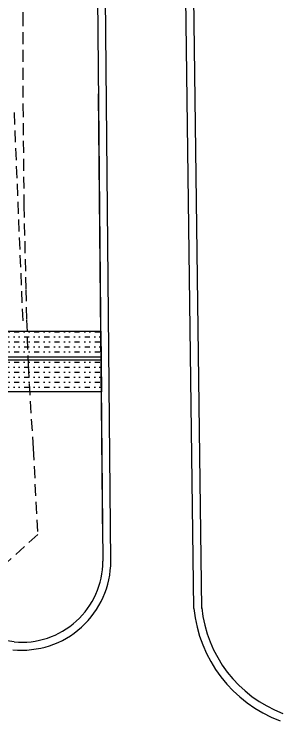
# Model space of a CAD drawing. Extents: x 233 to 569, y -241 to -74.
# Drawn here: x 309.83 to 326.74, y -211.07 to -166.55 of the extents above; entities that cross this region are included whole.
import ezdxf

# ---------------------------------------------------------------- set-up
doc = ezdxf.new("R2010")
doc.units = 0
doc.header["$MEASUREMENT"] = 0
doc.linetypes.add('TRAZOS', pattern=[0.75, 0.5, -0.25])
for name, color, linetype in [('2D 00 TERRENOS', 82, 'CONTINUOUS'), ('2D N 0 PB ASFALTO Y BANQUINAS', 2, 'CONTINUOUS'), ('2D N 0 PB SOLADO ACCESO VEHICULAR', 9, 'CONTINUOUS')]:
    doc.layers.add(name, color=color, linetype=linetype)

msp = doc.modelspace()

# ---------------------------------------------------------------- hatches: boundary and pattern name
at = {"layer": '2D N 0 PB SOLADO ACCESO VEHICULAR'}
h = msp.add_hatch(dxfattribs=at)
h.set_pattern_fill('MUDST', color=256, scale=0.05)
h.set_pattern_definition([(0, (280.61132, -54.484), (0.635, 0.3175), [0.3175, -0.3175, 0, -0.3175, 0, -0.3175])])
h.paths.add_polyline_path([(315.2804, -186.525), (286.4085, -186.525), (286.4085, -188.1533), (315.2984, -188.1533)])
h.paths.add_polyline_path([(315.3006, -188.3533), (286.4085, -188.3533), (286.4085, -190.3527), (315.3227, -190.3527)])
h.paths.add_polyline_path([(295.1994, -190.5527), (286.4085, -190.5527), (286.4085, -192.2533), (293.9859, -192.2533, -0.0601084)])
h.paths.add_polyline_path([(293.8801, -192.4533), (286.4085, -192.4533), (286.4085, -194.1539), (293.2224, -194.1539, -0.0524149)])
h.paths.add_polyline_path([(293.1708, -194.3539), (286.4085, -194.3539), (286.4085, -196.2539), (292.9214, -196.2539, -0.055103)])
h.paths.add_polyline_path([(292.9196, -196.4539), (286.4085, -196.4539), (286.4085, -198.3539), (293.134, -198.3539, -0.0549803)])
h.paths.add_polyline_path([(293.1816, -198.5539), (286.4085, -198.5539), (286.4085, -200.4539), (293.9024, -200.4539, -0.0584553)])
h.paths.add_polyline_path([(294.0097, -200.6539), (286.4085, -200.6539), (286.4085, -201.3277), (295.5738, -202.6968, -0.0741656)])

# ---------------------------------------------------------------- linework, layer by layer
at = {"layer": '2D 00 TERRENOS', "linetype": 'TRAZOS', "ltscale": 1.5}
msp.add_line((310.387, -185.8684), (309.8257, -172.3837), dxfattribs=at)
msp.add_lwpolyline([(280.6113, -148.6474), (310.7449, -148.6474), (310.5438, -155.042), (310.4274, -160.8015), (310.3766, -166.5611), (310.3808, -172.2944), (310.4431, -178.6156), (310.5574, -183.8936), (310.6125, -185.8124), (310.7077, -188.6911), (311.0158, -193.9112), (311.3143, -199.3405), (308.5414, -201.8594), (280.6113, -197.6874), (280.6113, -148.6474)], dxfattribs=at)
at = {"layer": '2D N 0 PB ASFALTO Y BANQUINAS'}
for p, q in [((314.8726, -144.6474), (315.4127, -201.0215)), ((315.9127, -201.0167), (315.3726, -144.6426)), ((315.9127, -201.0167), (315.3726, -144.6426)), ((321.1351, -203.9929), (320.3724, -144.5947)), ((321.6351, -203.9865), (320.8723, -144.5883)), ((315.4127, -199.7515), (315.1427, -171.5644)), ((309.8267, -206.0958), (277.104, -201.2079)), ((309.8267, -206.0958), (277.104, -201.2079))]:
    msp.add_line(p, q, dxfattribs=at)
for centre, radius, start, end in [((310.3027, -201.0074), 5.61, 264.37511, 359.90433), ((310.3027, -201.0074), 5.61, 264.37511, 359.90433), ((310.3016, -201.0068), 5.1111, 264.6684, 359.83542), ((310.3016, -201.0068), 5.1111, 264.6684, 359.83542), ((329.5798, -203.1377), 8.4879, 185.78306, 249.17539), ((329.5798, -203.1377), 7.9879, 185.78306, 249.17539)]:
    msp.add_arc(centre, radius, start, end, dxfattribs=at)
at = {"layer": '2D N 0 PB SOLADO ACCESO VEHICULAR'}
for points in [[(286.4085, -186.525), (315.2804, -186.525), (315.3227, -190.3527), (304.1693, -190.3527)], [(315.3227, -190.3527), (286.4085, -190.3527)]]:
    msp.add_lwpolyline(points, dxfattribs=at)
for points, elevation in [([(315.3227, -188.1533), (286.4085, -188.1533)], -0.0016), ([(315.3035, -188.3533), (286.4085, -188.3533)], 0.0016)]:
    msp.add_lwpolyline(points, dxfattribs=dict(at, elevation=elevation))

doc.saveas('drawing.dxf')
